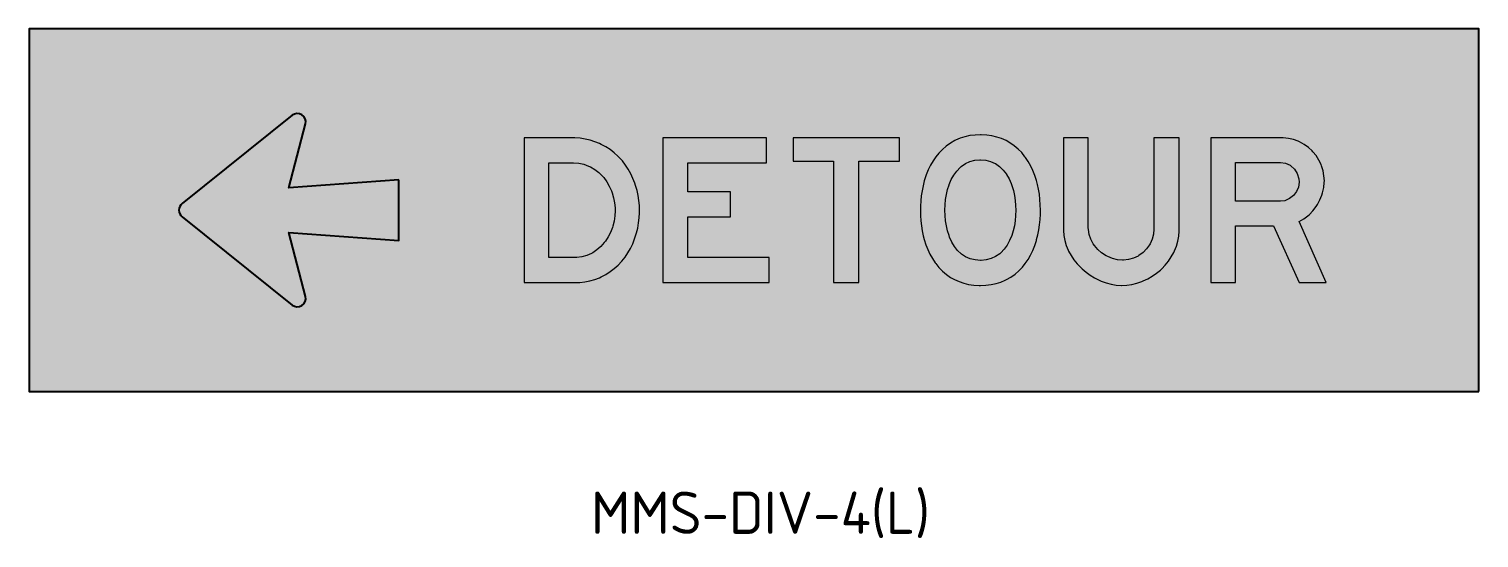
# Model space of a CAD drawing. Extents: x 121 to 359, y 73 to 255.
# Drawn here: x 120.9 to 240.9, y 213.3 to 255.5 of the extents above; entities that cross this region are included whole.
import ezdxf
from ezdxf.enums import TextEntityAlignment as Align

# ---------------------------------------------------------------- set-up
doc = ezdxf.new("R2010")
doc.units = 0
doc.layers.get('0').update_dxf_attribs({"linetype": 'CONTINUOUS'})
for name, color, linetype in [('L25', 1, 'CONTINUOUS'), ('L35', 3, 'CONTINUOUS'), ('yellow', 50, 'CONTINUOUS')]:
    doc.layers.add(name, color=color, linetype=linetype)
doc.styles.add('ISO', font='iso3098b.shx')

msp = doc.modelspace()

# ---------------------------------------------------------------- hatches: boundary and pattern name
at = {"layer": 'L25'}
h = msp.add_hatch(color=256, dxfattribs=at)
edge = h.paths.add_edge_path()
edge.add_line((151.5380924959242, 242.9530794147961), (142.438092495925, 242.3030794147955))
edge.add_line((142.438092495925, 242.3030794147955), (143.8206309430863, 247.5977048089383))
edge.add_arc((143.1380924959249, 247.7530794147967), 0.6999999999994416, 347.1756018977232, 487.3039482779405)
edge.add_line((142.7138622452416, 248.3098816188193), (133.6138622452406, 241.0098816188198))
edge.add_arc((134.0380924959249, 240.4530794147966), 0.7000000000005596, 127.3039482779827, 232.6960517220173)
edge.add_line((133.6138622452406, 239.8962772107734), (142.7138622452416, 232.5962772107763))
edge.add_arc((143.1380924959253, 233.1530794147976), 0.6999999999987058, 232.6960517219631, 372.8243981021812)
edge.add_line((143.8206309430863, 233.3084540206547), (142.438092495925, 238.6030794147977))
edge.add_line((142.438092495925, 238.6030794147977), (151.5380924959242, 237.9530794147971))
edge.add_line((151.5380924959242, 237.9530794147971), (151.5380924959242, 242.9530794147961))
h = msp.add_hatch(color=256, dxfattribs=at)
h.paths.add_polyline_path([(224.5017456413629, 246.4509079986335), (218.7330005462651, 246.4509079986335), (218.7330005462651, 234.4530794147961), (220.7817137576084, 234.4530794147961), (220.7817137576084, 239.1435543986606), (223.9252858511267, 239.1435543986606), (226.05694291718, 234.4530794147961), (228.2881326088859, 234.4530794147961), (226.05694291718, 239.5250961303279), (226.4301902633765, 239.7241613816323), (226.7744072604239, 239.9771401384987), (226.9071174279599, 240.0932615350931), (227.1974209194463, 240.4043009902565), (227.454546869048, 240.7443707945686), (227.570668265642, 240.9268472749309), (227.7697335169466, 241.3083890065982), (227.9273268408962, 241.7023723164717), (227.989534731929, 241.8972903750409), (228.0890673575811, 242.3244512267987), (228.1346864776719, 242.7433176930855), (228.1388336704073, 242.8760278606219), (228.109803321259, 243.2990415196442), (228.0351538520196, 243.7179079859308), (227.9065908772185, 244.1243328740111), (227.8692661425993, 244.2197183069279), (227.6826424695009, 244.6054072313303), (227.454546869048, 244.9662129993202), (227.189126533975, 245.2938412254257), (227.1227714502067, 245.3684906946647), (226.815879187779, 245.6463526079442), (226.4716621907314, 245.8910369793393), (226.0942676518, 246.1025438088506), (225.9698518697343, 246.156457314412), (225.5800157525959, 246.3016090601552), (225.1735908645159, 246.3969944930717), (224.7422828200226, 246.4426136131625)])
h.paths.add_polyline_path([(220.7817137576084, 241.1839732245329), (220.7817137576084, 244.4021947872905), (224.5017456413629, 244.4021947872905), (224.9330536858562, 244.3441340889932), (225.302153839317, 244.1740991868371), (225.3602145376141, 244.1326272594821), (225.6712539927775, 243.834029382525), (225.8869080150243, 243.4815180000065), (226.0279125680317, 243.0543571482488), (226.05694291718, 242.7764952349695), (225.9988822188831, 242.3700703468892), (225.8412888949335, 242.0051173861642), (225.5841629453318, 241.6650475818523), (225.2689762974327, 241.4079216322506), (224.8749929875589, 241.2337395373589), (224.5017456413629, 241.1839732245329)], flags=16)
h.paths.add_polyline_path([(216.1244163156279, 246.4509079986335), (214.0383783696652, 246.4509079986335), (214.0383783696652, 238.8822812563234), (214.0052008277812, 238.4551204045656), (213.9015210093932, 238.0528427092208), (213.7273389145018, 237.6671537848183), (213.681719794411, 237.5925043155789), (213.4328882302804, 237.2482873185314), (213.138437546059, 236.9496894415745), (212.7942205490114, 236.6967106847083), (212.7237182725077, 236.6552387573532), (212.3380293481052, 236.4727622769906), (211.9357516527604, 236.3566408803963), (211.5168851864736, 236.3110217603057), (211.4339413317634, 236.3110217603057), (211.0150748654766, 236.3400521094543), (210.6127971701318, 236.4395847351066), (210.2146666675227, 236.605472444527), (210.0695149217797, 236.6842691065018), (209.7087091537903, 236.9206590924259), (209.3935225058912, 237.1985210057054), (209.1198077853475, 237.5178548463399), (209.0078335814887, 237.6754481702893), (208.800473944713, 238.0569899019563), (208.6677637771767, 238.45097321183), (208.6097030788794, 238.8615452926459), (208.6055558861439, 238.9859610747112), (208.6055558861439, 246.4509079986335), (206.5651370602718, 246.4509079986335), (206.5651370602718, 238.7703070524645), (206.5900202166849, 238.3472933934422), (206.6605224931886, 237.932574119891), (206.7766438897831, 237.5261492318109), (206.9425315992034, 237.1321659219371), (206.9757091410876, 237.0575164526978), (207.1789215851276, 236.6925634919728), (207.4153115710519, 236.3400521094543), (207.6807319061247, 236.0082766906132), (207.9793297830817, 235.6972372354498), (208.0913039869405, 235.593557417062), (208.4189322130459, 235.3156955037828), (208.767296402829, 235.0627167469166), (209.1281021708184, 234.8429155319344), (209.50549670975, 234.6521446661008), (209.658942840964, 234.5857895823325), (210.0736621145153, 234.4323434511186), (210.4883813880667, 234.3203692472598), (210.8989534688823, 234.249866970756), (211.3136727424337, 234.224983814343), (211.3634390552597, 234.224983814343), (211.7864527142819, 234.241572585285), (212.2011719878332, 234.3037804763178), (212.6117440686489, 234.4033131019701), (213.0223161494648, 234.5443176549775), (213.138437546059, 234.5940839678035), (213.5282736631972, 234.7765604481662), (213.8973738166578, 234.9880672776773), (214.2457380064408, 235.2286044563369), (214.5733662325462, 235.4981719841452), (214.6770460509342, 235.593557417062), (214.9714967351555, 235.90044967949), (215.2369170702281, 236.2322250983309), (215.4733070561526, 236.5847364808494), (215.680666692928, 236.9579838270457), (215.7387273912252, 237.0823996091111), (215.8963207151748, 237.4763829189847), (216.0124421117691, 237.882807807065), (216.0870915810085, 238.2975270806162), (216.1244163156279, 238.7246879323737), (216.1244163156279, 238.8822812563234)])
h.paths.add_polyline_path([(203.4132705812826, 244.8169140608416), (203.3635042684563, 244.8791219518744), (203.0939367406481, 245.2150445634509), (202.7953388636913, 245.5136424404078), (202.4718578303211, 245.7832099682161), (202.123493640538, 246.0237471468757), (201.7958654144326, 246.2103708199738), (201.4226180682364, 246.3804057221297), (201.0327819510985, 246.5089686969305), (200.6222098702826, 246.6085013225828), (200.1991962112604, 246.6665620208802), (199.751299395825, 246.6914451772932), (199.6725027338502, 246.6914451772932), (199.2287531111503, 246.6748564063512), (198.7974450666572, 246.6209429007894), (198.3868729858413, 246.5297046606083), (197.9928896759677, 246.4011416858075), (197.6196423297717, 246.2394011691224), (197.56572882421, 246.2103708199738), (197.1966286707495, 245.9988639904627), (196.8524116737019, 245.758326811803), (196.5330778330674, 245.484612091259), (196.238627148846, 245.1777198288313), (195.9897955847152, 244.8708275664034), (195.7575527915266, 244.5307577620913), (195.5460459620155, 244.1699519941016), (195.3594222889175, 243.79255745517), (195.1976817722324, 243.3902797598253), (195.056677219225, 242.9714132935387), (195.0276468700765, 242.8718806678863), (194.9281142444242, 242.4696029725416), (194.8451703897139, 242.0590308917258), (194.7788153059457, 241.6401644254393), (194.7373433785905, 241.2130035736814), (194.7124602221774, 240.7775483364526), (194.708313029442, 240.4499201103471), (194.7166074149129, 240.0061704876473), (194.7456377640617, 239.5707152504184), (194.7954040768877, 239.1477015913961), (194.8617591606559, 238.7288351251093), (194.9488502081016, 238.3224102370292), (195.0276468700765, 238.0196651673368), (195.1645042303482, 237.5925043155789), (195.3179503615622, 237.186079427499), (195.5004268419247, 236.8003905030961), (195.7036392859649, 236.4395847351066), (195.9275876936826, 236.0953677380591), (195.9732068137732, 236.0331598470262), (196.238627148846, 235.7013844281853), (196.537225025803, 235.3986393584931), (196.8565588664373, 235.1290718306847), (197.2049230562204, 234.888534652025), (197.5366984750614, 234.7019109789268), (197.9057986285219, 234.5360232695065), (198.2956347456602, 234.4074602947056), (198.7020596337404, 234.3079276690532), (199.1292204854983, 234.249866970756), (199.5771173009336, 234.224983814343), (199.6725027338502, 234.224983814343), (200.124546742021, 234.241572585285), (200.5558547865143, 234.2954860908468), (200.9705740600656, 234.3825771382923), (201.3645573699393, 234.5028457276221), (201.7378047161355, 234.6604390515718), (201.8248957635812, 234.7019109789268), (202.1939959170419, 234.9175650011734), (202.5423601068248, 235.1581021798331), (202.8616939474593, 235.4318169003772), (203.1561446316807, 235.7387091628051), (203.3925346176049, 236.0331598470262), (203.620630218058, 236.3732296513383), (203.8279898548337, 236.7340354193281), (204.0104663351962, 237.1155771509951), (204.1680596591456, 237.5178548463399), (204.3090642121533, 237.940868505362), (204.3298001758307, 238.0196651673368), (204.429332801483, 238.4219428626816), (204.5081294634576, 238.8283677507616), (204.5703373544904, 239.2472342170485), (204.6118092818455, 239.6785422615418), (204.6366924382586, 240.1139974987706), (204.6408396309941, 240.4499201103471), (204.6325452455232, 240.8978169257824), (204.6035148963744, 241.3374193557468), (204.5537485835484, 241.7645802075045), (204.4873934997801, 242.1792994810559), (204.4003024523344, 242.5857243691358), (204.3173585976241, 242.8967638242993), (204.1846484300879, 243.3197774833217), (204.0229079134028, 243.7262023714018), (203.8445786257757, 244.1077441030691), (203.6372189890002, 244.472697063794)])
h.paths.add_polyline_path([(199.6725027338502, 236.2985801820993), (199.232900303886, 236.3317577239833), (198.8264754158058, 236.4271431569001), (198.4532280696096, 236.588883673585), (198.1131582652976, 236.8169792740381), (198.0758335306782, 236.8501568159224), (197.785530039192, 237.1238715364661), (197.532551282326, 237.4432053771006), (197.3127500673438, 237.8081583378256), (197.1302735869812, 238.2145832259059), (197.080507274155, 238.3555877789132), (196.9602386848252, 238.7412767033161), (196.8648532519084, 239.1435543986606), (196.7984981681402, 239.5624208649474), (196.757026240785, 239.9978761021763), (196.7445846625785, 240.4499201103471), (196.757026240785, 240.9061113112534), (196.7984981681402, 241.3415665484822), (196.8648532519084, 241.7604330147691), (196.9602386848252, 242.1627107101136), (197.080507274155, 242.5483996345164), (197.0846544668906, 242.5649884054584), (197.2588365617821, 242.9838548717452), (197.4703433912932, 243.3571022179412), (197.7150277626883, 243.6930248295178), (197.9970368687033, 243.9833283210037), (198.0924223016202, 244.0662721757141), (198.4324921059321, 244.3026621616382), (198.8057394521283, 244.472697063794), (199.2080171474728, 244.5805240749173), (199.6393251919662, 244.6178488095369), (199.6725027338502, 244.6178488095369), (200.1121051638146, 244.5846712676529), (200.5185300518949, 244.4851386420005), (200.8959245908263, 244.3151037398446), (200.9208077472396, 244.3026621616382), (201.2608775515516, 244.0621249829783), (201.5636226212438, 243.7718214914926), (201.8331901490521, 243.4276044944451), (201.8456317272589, 243.4110157235031), (202.0529913640343, 243.0585043409842), (202.2230262661903, 242.6728154165817), (202.3681780119334, 242.2580961430303), (202.4137971320239, 242.0797668554036), (202.5008881794697, 241.6774891600587), (202.5589488777668, 241.2627698865074), (202.592126419651, 240.8314618420141), (202.6004208051219, 240.4499201103471), (202.5879792269156, 240.0020232949117), (202.5506544922959, 239.566568057683), (202.4842994085276, 239.1477015913961), (202.3889139756108, 238.7412767033161), (202.2686453862811, 238.3555877789132), (202.0944632913894, 237.932574119891), (201.8871036546138, 237.5551795809595), (201.6465664759541, 237.2234041621184), (201.368704562675, 236.9331006706325), (201.2733191297581, 236.8501568159224), (200.933249325446, 236.613766829998), (200.5641491719854, 236.4437319278421), (200.1618714766407, 236.3359049167187), (199.7264162394119, 236.2985801820993)], flags=16)
h.paths.add_polyline_path([(170.0449578313498, 244.5266105693559), (169.9620139766395, 244.6219960022723), (169.6717104851536, 244.9288882647004), (169.3606710299902, 245.2108973707153), (169.0247484184137, 245.468023320317), (168.6680898431597, 245.6961189207702), (168.2865481114924, 245.8993313648103), (168.145543558485, 245.9656864485787), (167.7722962122891, 246.1191325797926), (167.3783129024152, 246.2435483618578), (166.971888014335, 246.3389337947747), (166.548874355313, 246.4052888785429), (166.113419118084, 246.4426136131625), (165.7401717718878, 246.4509079986335), (161.904018491539, 246.4509079986335), (161.904018491539, 234.4530794147961), (166.0677999979934, 234.4530794147961), (166.5156968134287, 234.4696681857381), (166.9470048579219, 234.5194344985645), (167.3617241314732, 234.5982311605389), (167.7598546340823, 234.7143525571333), (168.145543558485, 234.8595043028764), (168.298989689699, 234.9341537721155), (168.6805314213663, 235.1332190234201), (169.0413371893557, 235.3613146238733), (169.3772598009322, 235.6142933807395), (169.6924464488313, 235.8963024867545), (169.982749940317, 236.2073419419179), (170.0117802894658, 236.2405194838019), (170.2689062390675, 236.5681477099074), (170.501149032256, 236.9165118996905), (170.7126558617671, 237.2856120531512), (170.8992795348653, 237.6713009775538), (171.0610200515502, 238.0777258656341), (171.0859032079633, 238.1565225276086), (171.2144661827642, 238.5629474156889), (171.3139988084164, 238.9735194965048), (171.3886482776556, 239.3923859627913), (171.4384145904818, 239.8153996218136), (171.4591505541595, 240.2425604735714), (171.463297746895, 240.3918594120497), (171.4508561686884, 240.8273146492786), (171.4093842413333, 241.2544755010364), (171.3471763503007, 241.6733419673233), (171.2559381101193, 242.0880612408746), (171.1439639062605, 242.4944861289546), (171.0817560152279, 242.6769626093172), (170.9241626912782, 243.079240304662), (170.7416862109159, 243.4690764218001), (170.5343265741403, 243.8381765752606), (170.3020837809515, 244.1906879577793)])
h.paths.add_polyline_path([(163.9651732810887, 236.539117360759), (163.9651732810887, 244.3648700526707), (166.0138864924317, 244.3648700526707), (166.445194536925, 244.3358397035222), (166.8599138104761, 244.2528958488119), (167.2538971203498, 244.1077441030691), (167.4031960588283, 244.0372418265653), (167.7722962122891, 243.8215878043186), (168.1040716311301, 243.5603146619814), (168.4068167008224, 243.2617167850244), (168.4980549410035, 243.153889773901), (168.7468865051343, 242.8096727768535), (168.9625405273811, 242.4447198161286), (169.1367226222725, 242.0548836989902), (169.2030777060408, 241.8807016040989), (169.3191991026351, 241.4742767160186), (169.4021429573453, 241.0595574424673), (169.4436148847005, 240.6323965907097), (169.4477620774359, 240.3918594120497), (169.4270261137585, 239.9729929457633), (169.3648182227257, 239.5541264794764), (169.2569912116023, 239.1352600131896), (169.2196664769828, 239.0149914238598), (169.0620731530332, 238.6168609212505), (168.8671550944643, 238.2353191895834), (168.6349123012755, 237.882807807065), (168.5478212538298, 237.7625392177351), (168.2575177623439, 237.4390581843651), (167.9423311144448, 237.1570490783502), (167.593966924662, 236.9248062851615), (167.490287106274, 236.8667455868645), (167.1045981818715, 236.6967106847083), (166.6981732937913, 236.588883673585), (166.2751596347688, 236.539117360759), (166.16318543091, 236.539117360759)], flags=16)
h.paths.add_polyline_path([(192.9913752369397, 246.4509079986335), (184.178590673976, 246.4509079986335), (184.178590673976, 244.5058746056781), (187.5212280187988, 244.5058746056781), (187.5212280187988, 234.4530794147961), (189.6114131574972, 234.4530794147961), (189.6114131574972, 244.5058746056781), (192.9913752369397, 244.5058746056781)])
h.paths.add_polyline_path([(181.9805785241544, 246.4509079986335), (173.3834479834372, 246.4509079986335), (173.3834479834372, 234.4530794147961), (182.1962325464009, 234.4530794147961), (182.1962325464009, 236.539117360759), (175.4570443511934, 236.539117360759), (175.4570443511934, 239.8900490910529), (178.982158176379, 239.8900490910529), (178.982158176379, 241.9760870370158), (175.4570443511934, 241.9760870370158), (175.4570443511934, 244.3648700526707), (181.9805785241544, 244.3648700526707)])
at = {"layer": 'yellow'}
h = msp.add_hatch(color=256, dxfattribs=at)
h.paths.add_polyline_path([(240.9380924959207, 255.4519937067148), (120.9380924959207, 255.4519937067148), (120.9380924959207, 225.4519937067147), (240.9380924959208, 225.4519937067148)])
h.paths.add_polyline_path([(192.9913752369397, 246.4509079986336), (192.9913752369397, 244.5058746056781), (189.6114131574972, 244.5058746056781), (189.6114131574973, 234.4530794147961), (187.5212280187988, 234.4530794147961), (187.5212280187988, 244.5058746056781), (184.178590673976, 244.5058746056781), (184.178590673976, 246.4509079986335)], flags=16)
h.paths.add_polyline_path([(197.1966286707495, 245.9988639904628), (197.5657288242102, 246.2103708199739), (197.6196423297718, 246.2394011691226), (197.9928896759677, 246.4011416858075), (198.3868729858418, 246.5297046606083), (198.7974450666573, 246.6209429007893), (199.2287531111503, 246.6748564063512), (199.672502733851, 246.6914451772932), (199.751299395824, 246.6914451772932), (200.1991962112603, 246.6665620208802), (200.6222098702831, 246.6085013225828), (201.0327819510982, 246.5089686969306), (201.4226180682369, 246.3804057221296), (201.7958654144326, 246.2103708199739), (202.1234936405386, 246.0237471468758), (202.471857830321, 245.7832099682161), (202.7953388636911, 245.5136424404076), (203.0939367406483, 245.2150445634508), (203.3635042684618, 244.8791219519006), (203.4132705812823, 244.8169140608416), (203.6372189890003, 244.4726970637936), (203.8445786257756, 244.107744103069), (204.0229079134028, 243.7262023714028), (204.1846484300878, 243.3197774833218), (204.3173585976242, 242.8967638242993), (204.4003024523342, 242.5857243691363), (204.4873934997801, 242.1792994810559), (204.5537485835484, 241.7645802075043), (204.6035148963744, 241.3374193557463), (204.6325452455232, 240.8978169257825), (204.6408396309941, 240.4499201103462), (204.6366924382587, 240.1139974987707), (204.6118092818456, 239.6785422615419), (204.5703373544904, 239.2472342170491), (204.5081294634575, 238.8283677507615), (204.429332801483, 238.4219428626819), (204.3298001758299, 238.0196651673366), (204.3090642121531, 237.9408685053619), (204.1680596591454, 237.5178548463392), (204.0104663351962, 237.1155771509952), (203.8279898548336, 236.7340354193279), (203.6206302180576, 236.3732296513377), (203.3925346176048, 236.0331598470261), (203.1561446316807, 235.7387091628052), (202.8616939474592, 235.4318169003771), (202.5423601068248, 235.1581021798332), (202.1939959170416, 234.9175650011731), (201.8248957635815, 234.701910978927), (201.7378047161361, 234.660439051572), (201.3645573699394, 234.5028457276221), (200.9705740600653, 234.3825771382922), (200.5558547865148, 234.2954860908469), (200.1245467420212, 234.241572585285), (199.6725027338491, 234.224983814343), (199.5771173009335, 234.2249838143429), (199.1292204854988, 234.249866970756), (198.7020596337401, 234.3079276690532), (198.2956347456599, 234.4074602947056), (197.905798628522, 234.5360232695064), (197.5366984750611, 234.7019109789267), (197.2049230562208, 234.8885346520248), (196.8565588664373, 235.1290718306847), (196.5372250258032, 235.3986393584931), (196.2386271488463, 235.7013844281853), (195.9732068137735, 236.0331598470252), (195.9275876936826, 236.0953677380593), (195.7036392859647, 236.4395847351064), (195.5004268419248, 236.8003905030963), (195.3179503615622, 237.1860794274992), (195.1645042303482, 237.5925043155792), (195.0276468700764, 238.0196651673367), (194.9488502081014, 238.3224102370295), (194.8617591606562, 238.7288351251089), (194.7954040768877, 239.1477015913966), (194.7456377640615, 239.5707152504191), (194.7166074149129, 240.0061704876469), (194.7083130294419, 240.4499201103468), (194.7124602221774, 240.7775483364526), (194.7373433785905, 241.2130035736806), (194.7788153059457, 241.6401644254397), (194.8451703897138, 242.0590308917251), (194.9281142444243, 242.469602972542), (195.0276468700765, 242.8718806678862), (195.0566772192251, 242.9714132935381), (195.1976817722324, 243.3902797598255), (195.3594222889174, 243.7925574551698), (195.5460459620155, 244.1699519941015), (195.7575527915268, 244.5307577620917), (195.9897955847152, 244.8708275664034), (196.2386271488459, 245.1777198288312), (196.5330778330673, 245.4846120912589), (196.8524116737018, 245.758326811803)], flags=16)
h.paths.add_polyline_path([(198.4324921059322, 244.3026621616382), (198.8057394521282, 244.472697063794), (199.2080171474728, 244.5805240749173), (199.6547807993835, 244.619186314025), (200.112105163815, 244.5846712676529), (200.5185300518947, 244.4851386420006), (200.9160155318351, 244.306051777412), (201.2608775515517, 244.0621249829781), (201.5636226212437, 243.7718214914927), (201.8439728501654, 243.4138358145617), (202.0529913640345, 243.0585043409843), (202.2230262661902, 242.6728154165821), (202.3681780119333, 242.2580961430307), (202.413797132024, 242.0797668554048), (202.5008881794697, 241.6774891600586), (202.5589488777669, 241.2627698865073), (202.592126419651, 240.8314618420138), (202.6004208051219, 240.4499201103474), (202.5879792269156, 240.0020232949118), (202.5506544922959, 239.5665680576833), (202.4842994085276, 239.1477015913961), (202.3889139756109, 238.7412767033165), (202.2686453862811, 238.3555877789134), (202.0944632913896, 237.9325741198911), (201.8871036546139, 237.5551795809596), (201.6465664759541, 237.2234041621184), (201.3687045626752, 236.9331006706326), (201.2733191297582, 236.8501568159225), (200.933249325446, 236.613766829998), (200.5641491719855, 236.4437319278421), (200.1618714766407, 236.3359049167187), (199.7011724575435, 236.2964164293677), (199.232900303886, 236.3317577239832), (198.8264754158057, 236.4271431569001), (198.4532280696095, 236.588883673585), (198.1131582652979, 236.8169792740378), (198.0758335306783, 236.8501568159226), (197.7855300391919, 237.1238715364664), (197.5325512823261, 237.4432053771007), (197.3127500673439, 237.8081583378253), (197.1302735869809, 238.2145832259062), (197.0805072741554, 238.355587778911), (196.9602386848254, 238.7412767033153), (196.8648532519086, 239.1435543986607), (196.7984981681402, 239.5624208649475), (196.7570262407851, 239.997876102176), (196.7445846625785, 240.4499201103475), (196.7570262407851, 240.9061113112537), (196.7984981681401, 241.341566548482), (196.8648532519085, 241.7604330147694), (196.9602386848253, 242.1627107101137), (197.080507274155, 242.5483996345164), (197.0846544668907, 242.5649884054585), (197.258836561782, 242.9838548717451), (197.4703433912933, 243.3571022179414), (197.7150277626885, 243.6930248295179), (197.9970368687033, 243.9833283210036), (198.09242230162, 244.0662721757139)], flags=0)
h.paths.add_polyline_path([(181.9805785241544, 246.4509079986335), (181.9805785241544, 244.3648700526707), (175.4570443511934, 244.3648700526707), (175.4570443511933, 241.9760870370158), (178.982158176379, 241.9760870370158), (178.982158176379, 239.8900490910529), (175.4570443511934, 239.8900490910529), (175.4570443511933, 236.539117360759), (182.1962325464009, 236.539117360759), (182.1962325464009, 234.4530794147961), (173.3834479834372, 234.4530794147961), (173.3834479834372, 246.4509079986335)], flags=16)
h.paths.add_polyline_path([(206.5651370602718, 246.4509079986335), (208.6055558861439, 246.4509079986335), (208.6055558861439, 238.9859610747106), (208.6097030788793, 238.8615452926459), (208.6677637771768, 238.4509732118301), (208.800473944713, 238.0569899019564), (209.0078335814887, 237.6754481702897), (209.1198077853473, 237.5178548463401), (209.3935225058914, 237.1985210057052), (209.7087091537905, 236.9206590924257), (210.0695149217799, 236.6842691065019), (210.2146666675232, 236.6054724445268), (210.612797170132, 236.4395847351065), (211.0150748654766, 236.3400521094543), (211.4339413317632, 236.3110217603057), (211.5168851864737, 236.3110217603057), (211.9357516527603, 236.3566408803963), (212.3380293481053, 236.4727622769906), (212.7237182725079, 236.6552387573533), (212.7942205490113, 236.6967106847082), (213.138437546059, 236.9496894415744), (213.4328882302805, 237.2482873185316), (213.681719794411, 237.592504315579), (213.7273389145017, 237.6671537848182), (213.9015210093933, 238.052842709221), (214.0052008277812, 238.4551204045657), (214.0383783696652, 238.8822812563229), (214.0383783696652, 246.4509079986335), (216.1244163156279, 246.4509079986335), (216.1244163156279, 238.8822812563234), (216.1244163156279, 238.7246879323742), (216.0870915810085, 238.2975270806164), (216.0124421117691, 237.8828078070652), (215.8963207151748, 237.4763829189848), (215.7387273912252, 237.0823996091113), (215.6806666929278, 236.9579838270454), (215.4733070561525, 236.5847364808493), (215.2369170702282, 236.232225098331), (214.9714967351556, 235.9004496794901), (214.6770460509343, 235.5935574170622), (214.5733662325464, 235.4981719841453), (214.2457380064414, 235.2286044563374), (213.8973738166578, 234.9880672776772), (213.5282736631969, 234.7765604481658), (213.1384375460586, 234.5940839678031), (213.022316149465, 234.5443176549776), (212.6117440686486, 234.4033131019701), (212.2011719878331, 234.3037804763178), (211.7864527142817, 234.241572585285), (211.3333432218116, 234.2238035855803), (210.8989534688826, 234.249866970756), (210.4883813880666, 234.3203692472598), (210.0736621145159, 234.4323434511183), (209.658942840964, 234.5857895823329), (209.5054967097495, 234.6521446661008), (209.128102170819, 234.8429155319344), (208.7672964028287, 235.0627167469166), (208.4189322130459, 235.3156955037827), (208.0913039869411, 235.5935574170622), (207.9793297830826, 235.6972372354498), (207.6807319061245, 236.0082766906132), (207.4153115710514, 236.3400521094549), (207.1789215851279, 236.6925634919729), (206.9757091410878, 237.0575164526983), (206.9425315992027, 237.1321659219392), (206.7766438897831, 237.5261492318108), (206.6605224931886, 237.9325741198913), (206.5900202166848, 238.3472933934422), (206.5651370602718, 238.7703070524645)], flags=16)
h.paths.add_polyline_path([(171.1439639062605, 242.4944861289546), (171.2559381101193, 242.0880612408746), (171.3471763503006, 241.6733419673237), (171.4093842413333, 241.2544755010363), (171.4508561686884, 240.8273146492785), (171.4632977468949, 240.3918594120498), (171.4591505541594, 240.2425604735702), (171.4384145904818, 239.8153996218133), (171.3886482776556, 239.3923859627915), (171.3139988084165, 238.9735194965049), (171.2144661827642, 238.5629474156892), (171.0859032079633, 238.1565225276086), (171.0610200515503, 238.0777258656343), (170.8992795348654, 237.6713009775538), (170.7126558617674, 237.2856120531516), (170.5011490322562, 236.9165118996908), (170.2689062390674, 236.5681477099074), (170.0015536891991, 236.2274888157202), (169.6924464488312, 235.8963024867545), (169.3772598009322, 235.6142933807394), (169.0413371893557, 235.3613146238733), (168.6805314213664, 235.13321902342), (168.2989896896979, 234.9341537721146), (168.1455435584849, 234.8595043028765), (167.759854634082, 234.7143525571331), (167.3617241314727, 234.5982311605388), (166.9470048579217, 234.5194344985644), (166.5156968134288, 234.4696681857381), (166.0677999979927, 234.4530794147961), (161.904018491539, 234.4530794147961), (161.904018491539, 246.4509079986335), (165.7401717718872, 246.4509079986335), (166.1134191180836, 246.4426136131625), (166.5488743553129, 246.405288878543), (166.9718880143348, 246.3389337947747), (167.3783129024149, 246.243548361858), (167.7722962122893, 246.1191325797927), (168.145543558484, 245.9656864485786), (168.2865481114922, 245.8993313648106), (168.6680898431594, 245.6961189207702), (169.0247484184136, 245.468023320317), (169.3606710299906, 245.2108973707149), (169.6717104851537, 244.9288882647008), (169.9620139766393, 244.6219960022729), (170.0449578313498, 244.526610569356), (170.3020837809518, 244.1906879577798), (170.5343265741402, 243.8381765752605), (170.7416862109163, 243.4690764217996), (170.9241626912785, 243.0792403046621), (171.081756015228, 242.676962609317)], flags=16)
h.paths.add_polyline_path([(218.7330005462654, 246.4509079986335), (224.5017456413617, 246.4509079986335), (224.742282820023, 246.4426136131625), (225.173590864516, 246.3969944930718), (225.580015752596, 246.3016090601552), (225.9698518697337, 246.1564573144117), (226.0942676517994, 246.1025438088506), (226.4716621907314, 245.8910369793394), (226.8158791877794, 245.6463526079441), (227.1227714502068, 245.3684906946646), (227.1891265339758, 245.2938412254242), (227.4545468690482, 244.9662129993202), (227.682642469501, 244.6054072313304), (227.8692661425993, 244.2197183069287), (227.9065908772184, 244.1243328740107), (228.0351538520196, 243.7179079859307), (228.109803321259, 243.2990415196444), (228.1388336704074, 242.8760278606219), (228.1346864776719, 242.7433176930853), (228.0890673575811, 242.3244512267987), (227.9895347319291, 241.8972903750411), (227.9273268408963, 241.7023723164716), (227.7697335169466, 241.3083890065982), (227.570668265642, 240.9268472749308), (227.4545468690482, 240.7443707945689), (227.1974209194463, 240.4043009902565), (226.9071174279602, 240.0932615350933), (226.7744072604239, 239.9771401384988), (226.4301902633763, 239.7241613816322), (226.05694291718, 239.5250961303279), (228.2881326088859, 234.4530794147961), (226.05694291718, 234.4530794147961), (223.9252858511268, 239.1435543986607), (220.7817137576084, 239.1435543986606), (220.7817137576085, 234.4530794147961), (218.7330005462652, 234.4530794147961)], flags=16)
h.paths.add_polyline_path([(169.2030777060408, 241.880701604099), (169.319199102635, 241.4742767160187), (169.4021429573454, 241.0595574424674), (169.4436148847005, 240.6323965907098), (169.4477620774359, 240.3918594120493), (169.4270261137584, 239.9729929457631), (169.3648182227257, 239.5541264794764), (169.2569912116022, 239.1352600131893), (169.2196664769828, 239.0149914238598), (169.0620731530331, 238.6168609212502), (168.8671550944642, 238.2353191895833), (168.6349123012752, 237.8828078070645), (168.5478212538298, 237.7625392177351), (168.2575177623439, 237.4390581843651), (167.9423311144447, 237.1570490783501), (167.5939669246617, 236.9248062851614), (167.4902871062743, 236.8667455868646), (167.1045981818715, 236.6967106847083), (166.6981732937915, 236.588883673585), (166.2751596347687, 236.539117360759), (166.16318543091, 236.539117360759), (163.9651732810887, 236.539117360759), (163.9651732810887, 244.3648700526707), (166.0138864924317, 244.3648700526707), (166.4451945369251, 244.3358397035222), (166.8599138104762, 244.252895848812), (167.2538971203506, 244.1077441030689), (167.403196058828, 244.0372418265654), (167.7722962122889, 243.8215878043186), (168.1040716311299, 243.5603146619816), (168.4068167008225, 243.2617167850242), (168.4980549410034, 243.1538897739017), (168.7468865051344, 242.809672776854), (168.9625405273813, 242.4447198161285), (169.1367226222725, 242.0548836989907)], flags=0)
h.paths.add_polyline_path([(220.7817137576086, 244.4021947872905), (224.501745641363, 244.4021947872905), (224.9330536858562, 244.3441340889933), (225.3021538393168, 244.174099186837), (225.3602145376138, 244.1326272594824), (225.6712539927775, 243.8340293825251), (225.8869080150243, 243.4815180000064), (226.0279125680316, 243.0543571482486), (226.05694291718, 242.7764952349696), (225.9988822188832, 242.3700703468893), (225.8412888949335, 242.0051173861642), (225.5841629453317, 241.6650475818522), (225.2689762974327, 241.4079216322505), (224.8749929875588, 241.2337395373589), (224.5017456413629, 241.1839732245329), (220.7817137576084, 241.1839732245329)], flags=0)
h.paths.add_polyline_path([(151.5380924959242, 242.9530794147961), (151.5380924959242, 237.9530794147971), (142.438092495925, 238.6030794147977), (143.8206309430863, 233.3084540206547, -0.7198537213903302), (142.6865607999224, 232.6181783702081), (133.6138622452406, 239.8962772107734, -0.4952741697565851), (133.6138622452406, 241.0098816188198), (142.6865607999202, 248.2879804593857, -0.7198537213918446), (143.8206309430863, 247.5977048089383), (142.438092495925, 242.3030794147955)], flags=16)

# ---------------------------------------------------------------- linework, layer by layer
at = {"color": 1, "lineweight": 0}
for points in [[(170.0449578313498, 244.5266105693559), (169.9620139766395, 244.6219960022723), (169.6717104851536, 244.9288882647004), (169.3606710299902, 245.2108973707153), (169.0247484184137, 245.468023320317), (168.6680898431597, 245.6961189207702), (168.2865481114924, 245.8993313648103), (168.145543558485, 245.9656864485787), (167.7722962122891, 246.1191325797926), (167.3783129024152, 246.2435483618578), (166.971888014335, 246.3389337947747), (166.548874355313, 246.4052888785429), (166.113419118084, 246.4426136131625), (165.7401717718878, 246.4509079986335), (161.904018491539, 246.4509079986335), (161.904018491539, 234.4530794147961), (166.0677999979934, 234.4530794147961), (166.5156968134287, 234.4696681857381), (166.9470048579219, 234.5194344985645), (167.3617241314732, 234.5982311605389), (167.7598546340823, 234.7143525571333), (168.145543558485, 234.8595043028764), (168.298989689699, 234.9341537721155), (168.6805314213663, 235.1332190234201), (169.0413371893557, 235.3613146238733), (169.3772598009322, 235.6142933807395), (169.6924464488313, 235.8963024867545), (169.982749940317, 236.2073419419179), (170.0117802894658, 236.2405194838019), (170.2689062390675, 236.5681477099074), (170.501149032256, 236.9165118996905), (170.7126558617671, 237.2856120531512), (170.8992795348653, 237.6713009775538), (171.0610200515502, 238.0777258656341), (171.0859032079633, 238.1565225276086), (171.2144661827642, 238.5629474156889), (171.3139988084164, 238.9735194965048), (171.3886482776556, 239.3923859627913), (171.4384145904818, 239.8153996218136), (171.4591505541595, 240.2425604735714), (171.463297746895, 240.3918594120497), (171.4508561686884, 240.8273146492786), (171.4093842413333, 241.2544755010364), (171.3471763503007, 241.6733419673233), (171.2559381101193, 242.0880612408746), (171.1439639062605, 242.4944861289546), (171.0817560152279, 242.6769626093172), (170.9241626912782, 243.079240304662), (170.7416862109159, 243.4690764218001), (170.5343265741403, 243.8381765752606), (170.3020837809515, 244.1906879577793)], [(203.4132705812826, 244.8169140608416), (203.3635042684563, 244.8791219518744), (203.0939367406481, 245.2150445634509), (202.7953388636913, 245.5136424404078), (202.4718578303211, 245.7832099682161), (202.123493640538, 246.0237471468757), (201.7958654144326, 246.2103708199738), (201.4226180682364, 246.3804057221297), (201.0327819510985, 246.5089686969305), (200.6222098702826, 246.6085013225828), (200.1991962112604, 246.6665620208802), (199.751299395825, 246.6914451772932), (199.6725027338502, 246.6914451772932), (199.2287531111503, 246.6748564063512), (198.7974450666572, 246.6209429007894), (198.3868729858413, 246.5297046606083), (197.9928896759677, 246.4011416858075), (197.6196423297717, 246.2394011691224), (197.56572882421, 246.2103708199738), (197.1966286707495, 245.9988639904627), (196.8524116737019, 245.758326811803), (196.5330778330674, 245.484612091259), (196.238627148846, 245.1777198288313), (195.9897955847152, 244.8708275664034), (195.7575527915266, 244.5307577620913), (195.5460459620155, 244.1699519941016), (195.3594222889175, 243.79255745517), (195.1976817722324, 243.3902797598253), (195.056677219225, 242.9714132935387), (195.0276468700765, 242.8718806678863), (194.9281142444242, 242.4696029725416), (194.8451703897139, 242.0590308917258), (194.7788153059457, 241.6401644254393), (194.7373433785905, 241.2130035736814), (194.7124602221774, 240.7775483364526), (194.708313029442, 240.4499201103471), (194.7166074149129, 240.0061704876473), (194.7456377640617, 239.5707152504184), (194.7954040768877, 239.1477015913961), (194.8617591606559, 238.7288351251093), (194.9488502081016, 238.3224102370292), (195.0276468700765, 238.0196651673368), (195.1645042303482, 237.5925043155789), (195.3179503615622, 237.186079427499), (195.5004268419247, 236.8003905030961), (195.7036392859649, 236.4395847351066), (195.9275876936826, 236.0953677380591), (195.9732068137732, 236.0331598470262), (196.238627148846, 235.7013844281853), (196.537225025803, 235.3986393584931), (196.8565588664373, 235.1290718306847), (197.2049230562204, 234.888534652025), (197.5366984750614, 234.7019109789268), (197.9057986285219, 234.5360232695065), (198.2956347456602, 234.4074602947056), (198.7020596337404, 234.3079276690532), (199.1292204854983, 234.249866970756), (199.5771173009336, 234.224983814343), (199.6725027338502, 234.224983814343), (200.124546742021, 234.241572585285), (200.5558547865143, 234.2954860908468), (200.9705740600656, 234.3825771382923), (201.3645573699393, 234.5028457276221), (201.7378047161355, 234.6604390515718), (201.8248957635812, 234.7019109789268), (202.1939959170419, 234.9175650011734), (202.5423601068248, 235.1581021798331), (202.8616939474593, 235.4318169003772), (203.1561446316807, 235.7387091628051), (203.3925346176049, 236.0331598470262), (203.620630218058, 236.3732296513383), (203.8279898548337, 236.7340354193281), (204.0104663351962, 237.1155771509951), (204.1680596591456, 237.5178548463399), (204.3090642121533, 237.940868505362), (204.3298001758307, 238.0196651673368), (204.429332801483, 238.4219428626816), (204.5081294634576, 238.8283677507616), (204.5703373544904, 239.2472342170485), (204.6118092818455, 239.6785422615418), (204.6366924382586, 240.1139974987706), (204.6408396309941, 240.4499201103471), (204.6325452455232, 240.8978169257824), (204.6035148963744, 241.3374193557468), (204.5537485835484, 241.7645802075045), (204.4873934997801, 242.1792994810559), (204.4003024523344, 242.5857243691358), (204.3173585976241, 242.8967638242993), (204.1846484300879, 243.3197774833217), (204.0229079134028, 243.7262023714018), (203.8445786257757, 244.1077441030691), (203.6372189890002, 244.472697063794)], [(216.1244163156279, 246.4509079986335), (214.0383783696652, 246.4509079986335), (214.0383783696652, 238.8822812563234), (214.0052008277812, 238.4551204045656), (213.9015210093932, 238.0528427092208), (213.7273389145018, 237.6671537848183), (213.681719794411, 237.5925043155789), (213.4328882302804, 237.2482873185314), (213.138437546059, 236.9496894415745), (212.7942205490114, 236.6967106847083), (212.7237182725077, 236.6552387573532), (212.3380293481052, 236.4727622769906), (211.9357516527604, 236.3566408803963), (211.5168851864736, 236.3110217603057), (211.4339413317634, 236.3110217603057), (211.0150748654766, 236.3400521094543), (210.6127971701318, 236.4395847351066), (210.2146666675227, 236.605472444527), (210.0695149217797, 236.6842691065018), (209.7087091537903, 236.9206590924259), (209.3935225058912, 237.1985210057054), (209.1198077853475, 237.5178548463399), (209.0078335814887, 237.6754481702893), (208.800473944713, 238.0569899019563), (208.6677637771767, 238.45097321183), (208.6097030788794, 238.8615452926459), (208.6055558861439, 238.9859610747112), (208.6055558861439, 246.4509079986335), (206.5651370602718, 246.4509079986335), (206.5651370602718, 238.7703070524645), (206.5900202166849, 238.3472933934422), (206.6605224931886, 237.932574119891), (206.7766438897831, 237.5261492318109), (206.9425315992034, 237.1321659219371), (206.9757091410876, 237.0575164526978), (207.1789215851276, 236.6925634919728), (207.4153115710519, 236.3400521094543), (207.6807319061247, 236.0082766906132), (207.9793297830817, 235.6972372354498), (208.0913039869405, 235.593557417062), (208.4189322130459, 235.3156955037828), (208.767296402829, 235.0627167469166), (209.1281021708184, 234.8429155319344), (209.50549670975, 234.6521446661008), (209.658942840964, 234.5857895823325), (210.0736621145153, 234.4323434511186), (210.4883813880667, 234.3203692472598), (210.8989534688823, 234.249866970756), (211.3136727424337, 234.224983814343), (211.3634390552597, 234.224983814343), (211.7864527142819, 234.241572585285), (212.2011719878332, 234.3037804763178), (212.6117440686489, 234.4033131019701), (213.0223161494648, 234.5443176549775), (213.138437546059, 234.5940839678035), (213.5282736631972, 234.7765604481662), (213.8973738166578, 234.9880672776773), (214.2457380064408, 235.2286044563369), (214.5733662325462, 235.4981719841452), (214.6770460509342, 235.593557417062), (214.9714967351555, 235.90044967949), (215.2369170702281, 236.2322250983309), (215.4733070561526, 236.5847364808494), (215.680666692928, 236.9579838270457), (215.7387273912252, 237.0823996091111), (215.8963207151748, 237.4763829189847), (216.0124421117691, 237.882807807065), (216.0870915810085, 238.2975270806162), (216.1244163156279, 238.7246879323737), (216.1244163156279, 238.8822812563234)], [(224.5017456413629, 246.4509079986335), (218.7330005462651, 246.4509079986335), (218.7330005462651, 234.4530794147961), (220.7817137576084, 234.4530794147961), (220.7817137576084, 239.1435543986606), (223.9252858511267, 239.1435543986606), (226.05694291718, 234.4530794147961), (228.2881326088859, 234.4530794147961), (226.05694291718, 239.5250961303279), (226.4301902633765, 239.7241613816323), (226.7744072604239, 239.9771401384987), (226.9071174279599, 240.0932615350931), (227.1974209194463, 240.4043009902565), (227.454546869048, 240.7443707945686), (227.570668265642, 240.9268472749309), (227.7697335169466, 241.3083890065982), (227.9273268408962, 241.7023723164717), (227.989534731929, 241.8972903750409), (228.0890673575811, 242.3244512267987), (228.1346864776719, 242.7433176930855), (228.1388336704073, 242.8760278606219), (228.109803321259, 243.2990415196442), (228.0351538520196, 243.7179079859308), (227.9065908772185, 244.1243328740111), (227.8692661425993, 244.2197183069279), (227.6826424695009, 244.6054072313303), (227.454546869048, 244.9662129993202), (227.189126533975, 245.2938412254257), (227.1227714502067, 245.3684906946647), (226.815879187779, 245.6463526079442), (226.4716621907314, 245.8910369793393), (226.0942676518, 246.1025438088506), (225.9698518697343, 246.156457314412), (225.5800157525959, 246.3016090601552), (225.1735908645159, 246.3969944930717), (224.7422828200226, 246.4426136131625)], [(163.9651732810887, 236.539117360759), (163.9651732810887, 244.3648700526707), (166.0138864924317, 244.3648700526707), (166.445194536925, 244.3358397035222), (166.8599138104761, 244.2528958488119), (167.2538971203498, 244.1077441030691), (167.4031960588283, 244.0372418265653), (167.7722962122891, 243.8215878043186), (168.1040716311301, 243.5603146619814), (168.4068167008224, 243.2617167850244), (168.4980549410035, 243.153889773901), (168.7468865051343, 242.8096727768535), (168.9625405273811, 242.4447198161286), (169.1367226222725, 242.0548836989902), (169.2030777060408, 241.8807016040989), (169.3191991026351, 241.4742767160186), (169.4021429573453, 241.0595574424673), (169.4436148847005, 240.6323965907097), (169.4477620774359, 240.3918594120497), (169.4270261137585, 239.9729929457633), (169.3648182227257, 239.5541264794764), (169.2569912116023, 239.1352600131896), (169.2196664769828, 239.0149914238598), (169.0620731530332, 238.6168609212505), (168.8671550944643, 238.2353191895834), (168.6349123012755, 237.882807807065), (168.5478212538298, 237.7625392177351), (168.2575177623439, 237.4390581843651), (167.9423311144448, 237.1570490783502), (167.593966924662, 236.9248062851615), (167.490287106274, 236.8667455868645), (167.1045981818715, 236.6967106847083), (166.6981732937913, 236.588883673585), (166.2751596347688, 236.539117360759), (166.16318543091, 236.539117360759)], [(199.6725027338502, 236.2985801820993), (199.232900303886, 236.3317577239833), (198.8264754158058, 236.4271431569001), (198.4532280696096, 236.588883673585), (198.1131582652976, 236.8169792740381), (198.0758335306782, 236.8501568159224), (197.785530039192, 237.1238715364661), (197.532551282326, 237.4432053771006), (197.3127500673438, 237.8081583378256), (197.1302735869812, 238.2145832259059), (197.080507274155, 238.3555877789132), (196.9602386848252, 238.7412767033161), (196.8648532519084, 239.1435543986606), (196.7984981681402, 239.5624208649474), (196.757026240785, 239.9978761021763), (196.7445846625785, 240.4499201103471), (196.7445846625785, 240.4499201103471), (196.757026240785, 240.9061113112534), (196.7984981681402, 241.3415665484822), (196.8648532519084, 241.7604330147691), (196.9602386848252, 242.1627107101136), (197.080507274155, 242.5483996345164), (197.0846544668906, 242.5649884054584), (197.2588365617821, 242.9838548717452), (197.4703433912932, 243.3571022179412), (197.7150277626883, 243.6930248295178), (197.9970368687033, 243.9833283210037), (198.0924223016202, 244.0662721757141), (198.4324921059321, 244.3026621616382), (198.8057394521283, 244.472697063794), (199.2080171474728, 244.5805240749173), (199.6393251919662, 244.6178488095369), (199.6725027338502, 244.6178488095369), (200.1121051638146, 244.5846712676529), (200.5185300518949, 244.4851386420005), (200.8959245908263, 244.3151037398446), (200.9208077472396, 244.3026621616382), (201.2608775515516, 244.0621249829783), (201.5636226212438, 243.7718214914926), (201.8331901490521, 243.4276044944451), (201.8456317272589, 243.4110157235031), (202.0529913640343, 243.0585043409842), (202.2230262661903, 242.6728154165817), (202.3681780119334, 242.2580961430303), (202.4137971320239, 242.0797668554036), (202.5008881794697, 241.6774891600587), (202.5589488777668, 241.2627698865074), (202.592126419651, 240.8314618420141), (202.6004208051219, 240.4499201103471), (202.5879792269156, 240.0020232949117), (202.5506544922959, 239.566568057683), (202.4842994085276, 239.1477015913961), (202.3889139756108, 238.7412767033161), (202.2686453862811, 238.3555877789132), (202.2686453862811, 238.3555877789132), (202.0944632913894, 237.932574119891), (201.8871036546138, 237.5551795809595), (201.6465664759541, 237.2234041621184), (201.368704562675, 236.9331006706325), (201.2733191297581, 236.8501568159224), (200.933249325446, 236.613766829998), (200.5641491719854, 236.4437319278421), (200.1618714766407, 236.3359049167187), (199.7264162394119, 236.2985801820993)], [(220.7817137576084, 241.1839732245329), (220.7817137576084, 244.4021947872905), (224.5017456413629, 244.4021947872905), (224.9330536858562, 244.3441340889932), (225.302153839317, 244.1740991868371), (225.3602145376141, 244.1326272594821), (225.6712539927775, 243.834029382525), (225.8869080150243, 243.4815180000065), (226.0279125680317, 243.0543571482488), (226.05694291718, 242.7764952349695), (225.9988822188831, 242.3700703468892), (225.8412888949335, 242.0051173861642), (225.5841629453318, 241.6650475818523), (225.2689762974327, 241.4079216322506), (224.8749929875589, 241.2337395373589), (224.5017456413629, 241.1839732245329)]]:
    msp.add_lwpolyline(points, close=True, dxfattribs=at)
for points in [[(181.9805785241544, 246.4509079986335), (173.3834479834372, 246.4509079986335), (173.3834479834372, 234.4530794147961), (182.1962325464009, 234.4530794147961), (182.1962325464009, 236.539117360759), (175.4570443511934, 236.539117360759), (175.4570443511934, 239.8900490910529), (178.982158176379, 239.8900490910529), (178.982158176379, 241.9760870370158), (175.4570443511934, 241.9760870370158), (175.4570443511934, 244.3648700526707), (181.9805785241544, 244.3648700526707), (181.9805785241544, 246.4509079986335)], [(192.9913752369397, 246.4509079986335), (184.178590673976, 246.4509079986335), (184.178590673976, 244.5058746056781), (187.5212280187988, 244.5058746056781), (187.5212280187988, 234.4530794147961), (189.6114131574972, 234.4530794147961), (189.6114131574972, 244.5058746056781), (192.9913752369397, 244.5058746056781), (192.9913752369397, 246.4509079986335)]]:
    msp.add_lwpolyline(points, dxfattribs=at)
at = {"layer": 'L25'}
msp.add_lwpolyline([(240.9380924959207, 225.4519937067148), (240.9380924959207, 255.4519937067148), (120.9380924959207, 255.4519937067148), (120.9380924959207, 225.4519937067147)], close=True, dxfattribs=at)
msp.add_lwpolyline([(151.5380924959242, 242.9530794147961), (142.438092495925, 242.3030794147955), (143.8206309430863, 247.5977048089383, 0.7010424533563759), (142.7138622452416, 248.3098816188193), (133.6138622452406, 241.0098816188198, 0.4952741697565853), (133.6138622452406, 239.8962772107734), (142.7138622452416, 232.5962772107763, 0.7010424533563748), (143.8206309430863, 233.3084540206547), (142.438092495925, 238.6030794147977), (151.5380924959242, 237.9530794147971)], format="xyb", close=True, dxfattribs=at)

# ---------------------------------------------------------------- texts
at = {"layer": 'L35', "style": 'ISO'}
msp.add_text('MMS-DIV-4(L)', height=3.5, dxfattribs=at).set_placement((181.4794668124782, 213.6559253380978), align=Align.CENTER)

doc.saveas('drawing.dxf')
